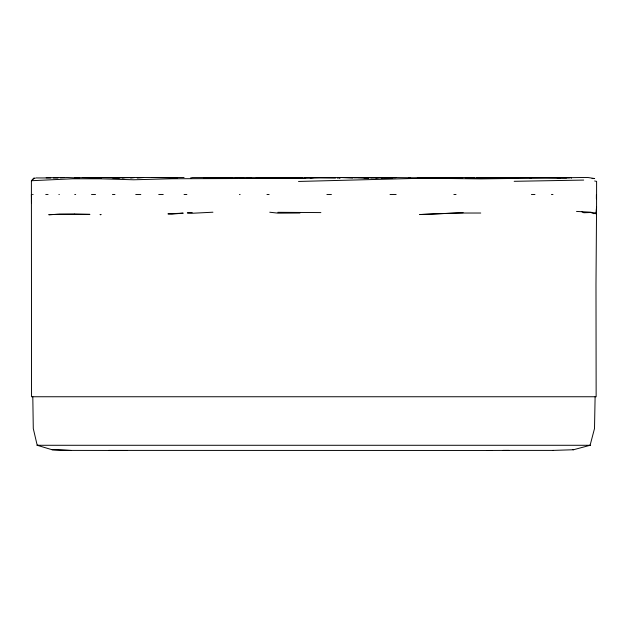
<?xml version="1.0" encoding="UTF-8"?>
<svg xmlns="http://www.w3.org/2000/svg" width="628" height="628" viewBox="0 0 628 628"><rect width="100%" height="100%" fill="white"/><g stroke="black" fill="none" stroke-linecap="round" stroke-linejoin="round"><path stroke-width="0.94" d="M32.805 396.747L33.284 428.555L37.201 445.283L52.077 449.742L70.014 450.409L127.068 450.472M595.109 396.747L594.504 428.563L590.1 445.283L573.521 449.742L552.93 450.409M596.443 194.719L596.427 198.841L596.427 194.468M594.661 180.997L596.6 181.374L596.569 207.052L595.878 213.873L595.713 213.245L596.302 213.481M596.435 207.962L596.569 207.052L595.988 284.374L596.145 396.747L31.541 396.747L31.4 180.88L34.148 178.164M31.4 180.88L33.779 178.156L35.137 178.258M339.301 178.179L340.949 177.528L352.818 178.062M190.519 178.007L192.317 177.583L229.196 177.52M249.654 177.991L251.538 177.873L250.015 178.054M264.969 178.062L267.661 177.528L271.524 178.03M460.426 178.093L463.197 177.543L472.405 177.528M235.162 178.109L238.444 177.52L243.68 178.022M417.337 178.03L420.179 177.52L452.168 177.52L462.334 178.03M384.328 177.991L395.342 177.567M122.476 178.014L125.208 177.583M247.142 177.983L249.811 177.575M511.388 178.077L515.054 177.52L518.257 177.873M375.811 178.085L379.524 177.543M60.343 177.834L67.055 177.52M337.267 178.054L340.949 177.528M299.941 213.018L277.929 213.143L269.765 212.225M408.75 178.054L410.563 177.803L408.695 178.046M381.267 178.077L390.459 177.536M310.193 178.03L313.757 177.606M130.648 178.03L134.957 177.528L184.083 177.52M280.041 178.03L284.696 177.52L293.252 178.054M31.596 180.715L72.581 178.784L100.339 178.799L133.646 179.781L172.072 178.744L298.512 178.336L340.918 177.52L396.033 177.685M569.769 177.693L571.331 177.567L571.402 178.211M137.257 178.03L143.624 177.528M74.481 214.077L58.961 214.242L89.922 214.376L74.551 214.085M592.078 178.54L594.653 178.548L588.169 177.536L581.567 177.52L480.993 178.886L424.073 178.203L298.512 181.453M429.332 178.03L437.135 177.52M387.743 178.007L392.17 177.991L391.432 177.959M192.207 212.625L187.332 212.908L192.404 213.253L212.931 212.209M465.85 178.054L491.3 177.528M463.158 212.704L419.661 214.541L456.415 213.041L480.726 213.025M46.182 177.779L64.174 177.52M476.307 178.03L492.336 177.52L569.447 177.842M203.441 178.046L238.797 177.52L305.663 178.03M133.858 177.52L112.852 178.038M210.294 177.834L232.611 177.52M370.881 178.038L389.823 177.528L438.54 178.014M363.518 177.693L368.699 178.022L358.101 177.606M428.531 178.038L448.282 177.52L461.392 178.022M74.606 177.677L109.264 177.551M226.017 177.536L228.356 177.52L204.767 177.944M514.183 181.311L583.671 180.079M304.737 177.653L321.936 177.528M353.988 177.755L371.234 177.638M566.542 177.944L544.821 177.52M82.488 177.551L101.351 178.038M440.746 177.536L457.6 177.622M320.869 212.586L277.827 212.319M486.833 450.472L509.057 450.409M287.64 177.528L293.268 177.567L294.932 178.14L293.009 177.897M526.374 177.52L478.442 177.857M95.974 177.536L130.114 177.551M466.314 177.536L474.195 177.536M481.747 177.528L496.842 177.543L498.561 178.062M32.491 194.468L33.119 194.468M45.766 194.468L48.066 194.468M58.883 194.468L59.346 194.468M74.724 194.468L75.682 194.468M91.515 194.468L95.527 194.468M112.451 194.468L114.948 194.468M135.742 194.468L140.821 194.468M158.727 194.468L163.225 194.468M184.051 194.468L186.885 194.468M239.425 194.468L240.124 194.468M266.963 194.468L269.129 194.468M326.89 194.468L331.419 194.468M390.019 194.468L396.135 194.468M453.871 194.468L456.038 194.468M531.414 194.468L534.962 194.468M551.439 194.468L552.978 194.468M38.3 445.283L37.201 445.283L590.1 445.283L589.457 445.283M52.077 449.742L70.909 450.409M572.909 449.742L573.521 449.742M492.533 450.472L108.699 450.409M503.091 450.409L553.433 450.409M339.67 177.52L391.754 177.559M151.952 177.52L177.3 178.022M113.016 177.543L100.833 177.528L119.634 177.803L104.193 177.52M279.17 177.52L283.204 177.528M340.596 177.52L368.707 177.669M289.155 177.52L302.657 177.598M53.286 177.967L57.964 178.038M256.24 177.52L280.119 178.038M267.34 177.551L280.912 177.897M319.197 177.52L335.493 178.022M79.104 178.03L67.683 177.528M576.512 211.424L590.524 212.193L595.36 213.104L593.805 213.653L590.854 212.5L583.82 212.743L582.007 211.801M427.385 178.046L420.587 177.7L423.091 177.52L423.986 178.054M298.112 178.054L289.665 177.52L291.416 178.132M364.099 177.724L368.699 178.022M556.259 177.52L560.129 178.101M506.262 177.52L509.63 178.077M272.693 177.999L262.889 177.52M493.687 178.038L490.915 177.528L492.705 178.203M529.31 177.52L530.903 178.211M50.805 177.92A277.403 0.887 -0.8 0 1 35.898 177.928M31.471 197.639L31.463 202.781L31.416 194.468L31.471 197.639M183.046 213.151L172.009 214.109L167.935 213.858L183.046 213.151M58.6 214.258L48.905 214.729L58.6 214.258M100.951 214.627L100.174 214.619L100.951 214.627"/></g></svg>
